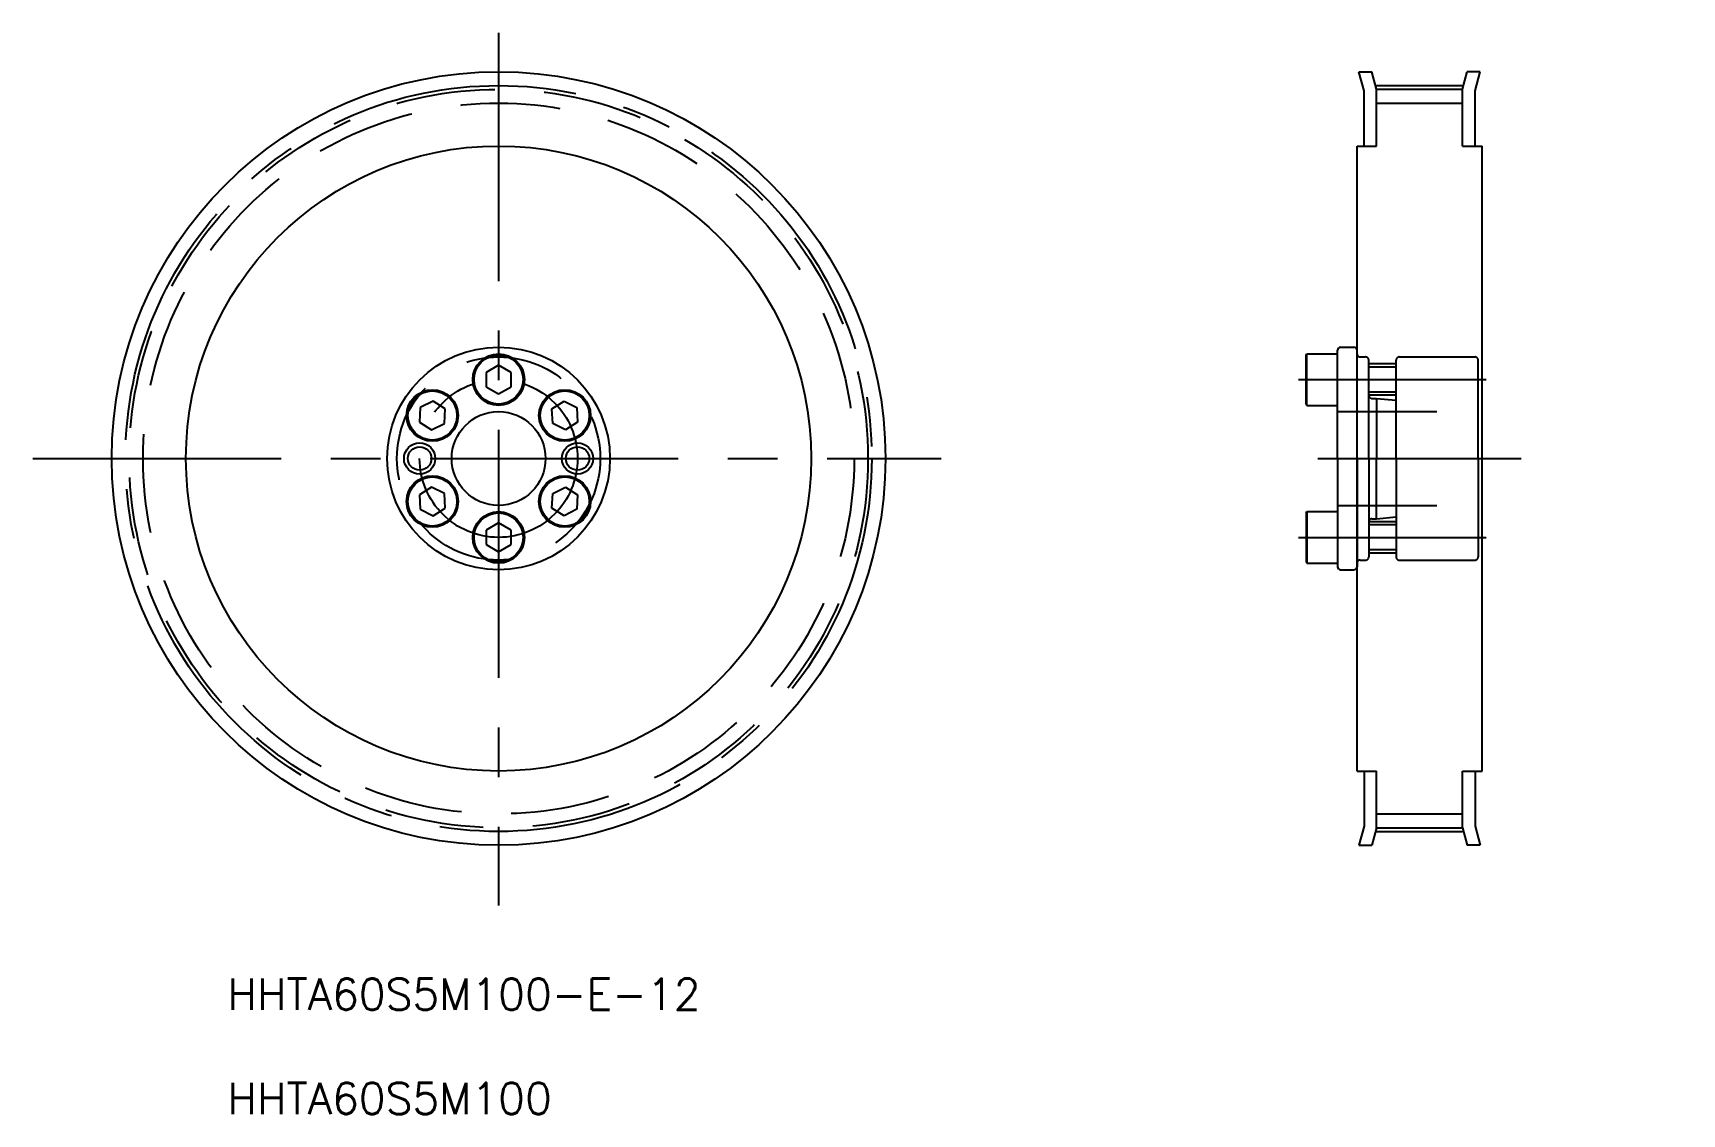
# Model space of a CAD drawing. Extents: x -10 to 201, y 18 to 157.
import ezdxf

# ---------------------------------------------------------------- set-up
doc = ezdxf.new("R2010")
doc.units = 0
doc.header["$PDMODE"] = 1
doc.linetypes.add('CENTER', pattern=[50.8, 31.75, -6.35, 6.35, -6.35])
doc.linetypes.add('DASHED', pattern=[19.05, 12.7, -6.35])
doc.layers.get('0').update_dxf_attribs({"linetype": 'CONTINUOUS'})
doc.layers.add('CENTER', color=1, linetype='CENTER')
doc.styles.add('MISUMI', font='txt.shx')

# ---------------------------------------------------------------- blocks, each defined once
blk = doc.blocks.new('*U5')
at = {"color": 7, "linetype": 'CONTINUOUS', "style": 'MISUMI'}
for s, p in [('HHTA60S5M100-E-12', (15.05, 31.56)), ('HHTA60S5M100', (15.05, 18.23))]:
    blk.add_text(s, height=4, dxfattribs=at).set_placement(p)

msp = doc.modelspace()

# ---------------------------------------------------------------- linework, layer by layer
at = {"color": 7, "linetype": 'CONTINUOUS'}
for p, q in [((160.46, 149.2), (159.8, 151.64)), ((159.8, 151.64), (161.46, 151.64)), ((162.06, 149.41), (161.46, 151.64)), ((173.06, 149.41), (173.66, 151.64)), ((175.31, 151.64), (173.66, 151.64)), ((174.66, 149.2), (175.31, 151.64)), ((160.46, 142.14), (160.46, 149.2)), ((162.06, 149.41), (173.06, 149.41)), ((162.06, 142.14), (162.06, 149.41)), ((173.06, 142.14), (173.06, 149.41)), ((174.66, 142.14), (174.66, 149.2)), ((159.56, 62.14), (159.56, 142.14)), ((159.56, 142.14), (162.06, 142.14)), ((173.06, 142.14), (175.56, 142.14)), ((175.56, 62.14), (175.56, 142.14)), ((157.46, 116.39), (159.16, 116.39)), ((49.73, 114.09), (48.13, 113.17)), ((51.33, 113.17), (49.73, 114.09)), ((153.06, 115.38), (153.15, 115.54)), ((153.06, 109.11), (153.06, 115.38)), ((153.15, 108.94), (153.15, 115.54)), ((153.15, 115.54), (157.06, 115.54)), ((157.06, 102.14), (157.06, 115.99)), ((157.06, 108.94), (157.06, 115.54)), ((157.06, 110.24), (157.06, 114.24)), ((48.13, 113.17), (48.13, 111.32)), ((50.53, 113.63), (50.53, 113.63)), ((50.93, 113.4), (50.93, 113.4)), ((51.33, 111.32), (51.33, 113.17)), ((48.13, 111.32), (49.73, 110.4)), ((49.73, 110.4), (51.33, 111.32)), ((39.71, 108.65), (39.61, 106.81)), ((41.35, 109.49), (39.71, 108.65)), ((42.9, 108.48), (41.35, 109.49)), ((42.81, 106.64), (42.9, 108.48)), ((56.55, 108.48), (58.1, 109.49)), ((56.65, 106.64), (56.55, 108.48)), ((58.1, 109.49), (59.75, 108.65)), ((59.75, 108.65), (59.84, 106.81)), ((153.06, 109.11), (153.15, 108.94)), ((153.15, 108.94), (157.06, 108.94)), ((39.61, 106.81), (41.16, 105.8)), ((41.16, 105.8), (42.81, 106.64)), ((58.3, 105.8), (56.65, 106.64)), ((59.84, 106.81), (58.3, 105.8)), ((157.06, 102.14), (157.06, 88.29)), ((159.56, 102.14), (159.56, 88.29)), ((41.16, 98.49), (39.61, 97.48)), ((39.61, 97.48), (39.71, 95.64)), ((42.81, 97.65), (41.16, 98.49)), ((42.9, 95.8), (42.81, 97.65)), ((56.55, 95.8), (56.65, 97.65)), ((56.65, 97.65), (58.3, 98.49)), ((58.3, 98.49), (59.84, 97.48)), ((59.84, 97.48), (59.75, 95.64)), ((39.71, 95.64), (41.35, 94.8)), ((41.35, 94.8), (42.9, 95.8)), ((58.1, 94.8), (56.55, 95.8)), ((59.75, 95.64), (58.1, 94.8)), ((153.06, 95.18), (153.15, 95.34)), ((153.06, 95.18), (153.06, 88.91)), ((153.15, 95.34), (153.15, 88.74)), ((153.15, 95.34), (157.06, 95.34)), ((157.06, 95.34), (157.06, 88.74)), ((49.73, 93.89), (48.13, 92.97)), ((48.13, 92.97), (48.13, 91.12)), ((51.33, 92.97), (49.73, 93.89)), ((51.33, 91.12), (51.33, 92.97)), ((157.06, 94.04), (157.06, 90.04)), ((48.13, 91.12), (49.73, 90.2)), ((49.73, 90.2), (51.33, 91.12)), ((153.06, 88.91), (153.15, 88.74)), ((153.15, 88.74), (157.06, 88.74)), ((157.46, 87.89), (159.16, 87.89)), ((159.56, 62.14), (162.06, 62.14)), ((160.46, 62.14), (160.46, 55.09)), ((162.06, 54.88), (162.06, 62.14)), ((173.06, 62.14), (175.56, 62.14)), ((173.06, 54.88), (173.06, 62.14)), ((174.66, 62.14), (174.66, 55.09)), ((160.46, 55.09), (159.8, 52.64)), ((162.06, 54.88), (161.46, 52.64)), ((162.06, 54.88), (173.06, 54.88)), ((173.06, 54.88), (173.66, 52.64)), ((174.66, 55.09), (175.31, 52.64)), ((159.8, 52.64), (161.46, 52.64)), ((175.31, 52.64), (173.66, 52.64))]:
    msp.add_line(p, q, dxfattribs=at)
at = {"color": 3, "linetype": 'CONTINUOUS'}
for p, q in [((162.06, 147.64), (173.06, 147.64)), ((162.06, 56.65), (173.06, 56.65))]:
    msp.add_line(p, q, dxfattribs=at)
at = {"color": 3, "linetype": 'DASHED'}
for p, q in [((159.56, 102.14), (159.56, 115.99)), ((159.97, 115.14), (160.66, 115.14)), ((161.06, 102.14), (161.06, 114.74)), ((164.56, 114.24), (161.06, 114.24)), ((164.56, 102.14), (164.56, 114.74)), ((164.96, 115.14), (174.66, 115.14)), ((175.06, 102.14), (175.06, 114.74)), ((164.56, 113.84), (161.06, 113.84)), ((164.56, 110.64), (161.06, 110.64)), ((164.56, 110.24), (161.06, 110.24)), ((161.47, 109.84), (162.06, 109.84)), ((162.06, 109.84), (162.06, 102.14)), ((162.06, 109.84), (164.56, 109.59)), ((157.06, 108.14), (175.56, 108.14)), ((161.06, 102.14), (161.06, 89.54)), ((162.06, 94.44), (162.06, 102.14)), ((164.56, 102.14), (164.56, 89.54)), ((175.06, 102.14), (175.06, 89.54)), ((157.06, 96.14), (175.56, 96.14)), ((164.56, 94.04), (161.06, 94.04)), ((164.56, 93.64), (161.06, 93.64)), ((161.47, 94.44), (162.06, 94.44)), ((162.06, 94.44), (164.56, 94.69)), ((159.97, 89.14), (160.66, 89.14)), ((164.56, 90.44), (161.06, 90.44)), ((164.56, 90.04), (161.06, 90.04)), ((164.96, 89.14), (174.66, 89.14))]:
    msp.add_line(p, q, dxfattribs=at)
at = {"color": 7, "linetype": 'CONTINUOUS'}
for centre, radius in [((49.73, 102.14), 49.5), ((49.73, 102.14), 40), ((49.73, 102.14), 14.25), ((49.73, 112.24), 3.3), ((49.73, 112.24), 3.14), ((41.26, 107.65), 3.3), ((41.26, 107.65), 3.14), ((58.2, 107.65), 3.3), ((58.2, 107.65), 3.14), ((49.73, 102.14), 6), ((39.63, 102.14), 1.5), ((59.83, 102.14), 1.5), ((41.26, 96.64), 3.3), ((41.26, 96.64), 3.14), ((58.2, 96.64), 3.3), ((58.2, 96.64), 3.14), ((49.73, 92.04), 3.3), ((49.73, 92.04), 3.14)]:
    msp.add_circle(centre, radius, dxfattribs=at)
at = {"color": 3, "linetype": 'DASHED'}
for radius in [47.26, 45.49, 13]:
    msp.add_circle((49.73, 102.14), radius, dxfattribs=at)
at = {"color": 3}
for centre in [(39.63, 102.14), (59.83, 102.14)]:
    msp.add_circle(centre, 2, dxfattribs=at)
at = {"color": 7, "linetype": 'CONTINUOUS'}
for centre, start, end in [((157.46, 115.99), 90, 180), ((159.16, 115.99), 0, 90), ((157.46, 88.29), 180, 270), ((159.16, 88.29), 270, 0)]:
    msp.add_arc(centre, 0.4, start, end, dxfattribs=at)
at = {"color": 3, "linetype": 'DASHED'}
for centre, radius, start, end in [((159.97, 115.55), 0.41, 180, 270), ((160.66, 114.74), 0.4, 0, 90), ((164.96, 114.74), 0.4, 90, 180), ((174.66, 114.74), 0.4, 0, 90), ((161.47, 110.25), 0.41, 180, 270), ((161.47, 94.03), 0.41, 90, 180), ((159.97, 88.73), 0.41, 90, 180), ((160.66, 89.54), 0.4, 270, 0), ((164.96, 89.54), 0.4, 180, 270), ((174.66, 89.54), 0.4, 270, 0)]:
    msp.add_arc(centre, radius, start, end, dxfattribs=at)
at = {"color": 7, "linetype": 'CONTINUOUS'}
for p in [(199.34, 126.85), (197.34, 124.35), (200.64, 121.65), (201.14, 121.65), (200.64, 113.05), (201.14, 113.05), (197.34, 110.35), (199.34, 107.85), (197.34, 106.6)]:
    msp.add_point(p, dxfattribs=at)
at = {"layer": 'CENTER', "color": 1, "linetype": 'CENTER'}
for p, q in [((49.73, 156.61), (49.73, 44.93)), ((162.06, 149.89), (173.06, 149.89)), ((152.06, 112.24), (176.06, 112.24)), ((-9.84, 102.14), (106.36, 102.14)), ((154.56, 102.14), (180.56, 102.14)), ((154.56, 102.14), (180.56, 102.14)), ((154.56, 102.14), (180.56, 102.14)), ((154.56, 102.14), (180.56, 102.14)), ((152.06, 92.04), (176.06, 92.04)), ((162.06, 54.4), (173.06, 54.4))]:
    msp.add_line(p, q, dxfattribs=at)
for radius in [47.74, 10.1]:
    msp.add_circle((49.73, 102.14), radius, dxfattribs=at)

# ---------------------------------------------------------------- block references
at = {"color": 7, "linetype": 'CONTINUOUS'}
msp.add_blockref('*U5', (0, 0), dxfattribs=at)

doc.saveas('drawing.dxf')
